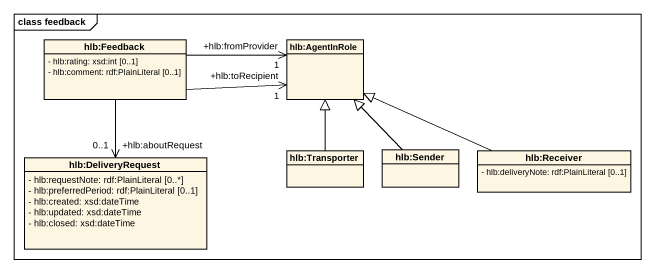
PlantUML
@startuml
mainframe class feedback
hide circle
hide empty members
skinparam classAttributeIconSize 0
class "hlb:Feedback" as hlb_Feedback {
  - hlb:rating: xsd:int [0..1]
  - hlb:comment: rdf:PlainLiteral [0..1]
}
class "hlb:AgentInRole" as hlb_AgentInRole
class "hlb:DeliveryRequest" as hlb_DeliveryRequest {
  - hlb:requestNote: rdf:PlainLiteral [0..*]
  - hlb:preferredPeriod: rdf:PlainLiteral [0..1]
  - hlb:created: xsd:dateTime
  - hlb:updated: xsd:dateTime
  - hlb:closed: xsd:dateTime
}
class "hlb:Transporter" as hlb_Transporter
class "hlb:Sender" as hlb_Sender
class "hlb:Receiver" as hlb_Receiver {
  - hlb:deliveryNote: rdf:PlainLiteral [0..1]
}
hlb_Feedback -right-> "+hlb:fromProvider\n1" hlb_AgentInRole
hlb_Feedback -right-> "+hlb:toRecipient\n1" hlb_AgentInRole
hlb_Feedback --> "+hlb:aboutRequest\n0..1" hlb_DeliveryRequest
hlb_Transporter -up-|> hlb_AgentInRole
hlb_Sender -up-|> hlb_AgentInRole
hlb_Receiver -left-|> hlb_AgentInRole
@enduml
